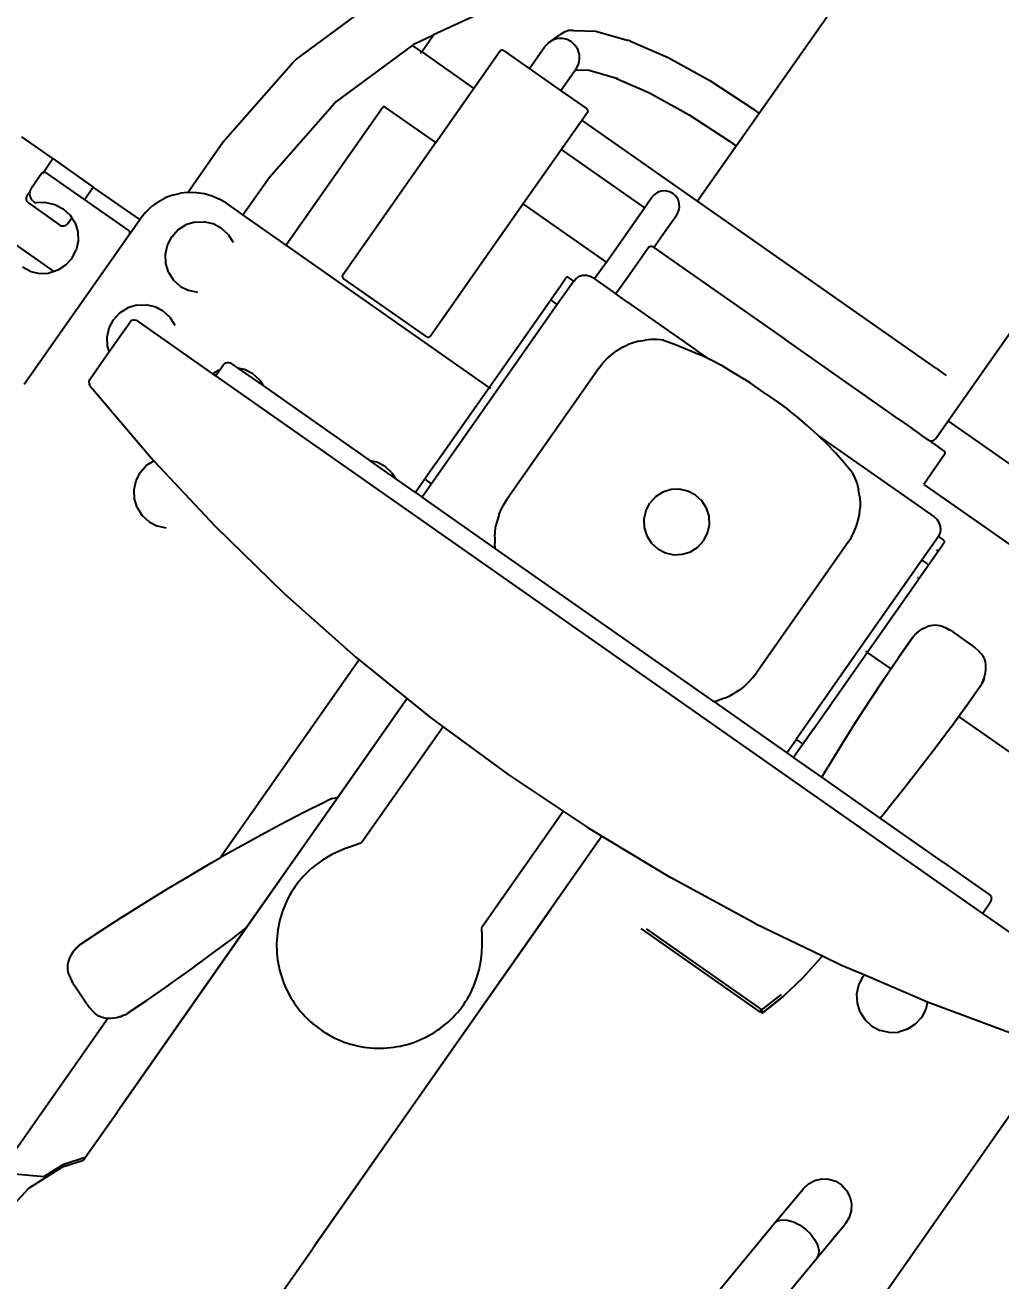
# Model space of a CAD drawing. Header units: metres. Extents: x 141303 to 146299, y 125960 to 127091.
# Drawn here: x 144904.31 to 144904.734, y 126079.368 to 126079.914 of the extents above; entities that cross this region are included whole.
import ezdxf

# ---------------------------------------------------------------- set-up
doc = ezdxf.new("R2010")
doc.units = ezdxf.units.M
doc.header["$MEASUREMENT"] = 0
for name, color, linetype in [('DIMENSION', 50, 'Continuous'), ('Edges', 7, 'Continuous'), ('FURNITURE', 6, 'Continuous')]:
    doc.layers.add(name, color=color, linetype=linetype)
doc.styles.get("Standard").update_dxf_attribs({"font": 'arial.ttf'})
doc.dimstyles.get("Standard").update_dxf_attribs({"dimtxt": 0.18, "dimasz": 0.18, "dimexe": 0.18, "dimexo": 0.0625, "dimgap": 0.09, "dimtad": 0, "dimtih": 1, "dimtoh": 1, "dimdec": 4, "dimzin": 0, "dimdsep": 46, "dimtxsty": 'Standard', "dimcen": 0.09, "dimadec": 0, "dimazin": 0, "dimtfac": 1, "dimtdec": 4, "dimtofl": 0, "dimtmove": 0, "dimatfit": 3, "dimfxl": 1, "dimtolj": 1, "dimtzin": 0, "dimarcsym": 0})

# ---------------------------------------------------------------- blocks, each defined once
blk = doc.blocks.new('Mobile C-Arm X-Ray Machine pl')
at = {"layer": 'Edges'}
for p, q in [((3.15961, 3.08685), (3.15961, 3.10072)), ((3.12612, 3.06284), (3.12612, 3.09016)), ((3.14131, 3.08537), (3.14125, 3.08485)), ((3.14125, 3.08485), (3.14125, 3.0708)), ((3.14151, 3.08585), (3.14131, 3.08537)), ((3.14183, 3.08627), (3.14151, 3.08585)), ((3.14225, 3.08659), (3.14183, 3.08627)), ((3.14273, 3.08679), (3.14225, 3.08659)), ((3.14325, 3.08685), (3.14273, 3.08679)), ((3.1428, 3.08405), (3.14276, 3.0835)), ((3.1428, 3.08405), (3.14291, 3.08459)), ((3.14291, 3.08459), (3.14312, 3.08511)), ((3.1434, 3.08559), (3.14312, 3.08511)), ((3.14325, 3.08685), (3.14508, 3.08685)), ((3.14376, 3.08601), (3.1434, 3.08559)), ((3.14417, 3.08638), (3.14376, 3.08601)), ((3.14464, 3.08667), (3.14417, 3.08638)), ((3.14464, 3.08667), (3.14508, 3.08685)), ((3.14508, 3.08685), (3.14516, 3.08689)), ((3.14569, 3.08702), (3.14516, 3.08689)), ((3.14516, 3.08689), (3.14572, 3.08685)), ((3.14569, 3.08702), (3.14625, 3.08706)), ((3.15299, 3.08706), (3.14625, 3.08706)), ((3.15299, 3.08706), (3.15325, 3.08703)), ((3.1532, 3.08685), (3.15359, 3.08685)), ((3.15325, 3.08703), (3.15349, 3.08693)), ((3.15349, 3.08693), (3.15359, 3.08685)), ((3.15359, 3.08685), (3.1537, 3.08677)), ((3.15359, 3.08685), (3.15961, 3.08685)), ((3.1537, 3.08677), (3.15386, 3.08656)), ((3.15386, 3.08656), (3.15396, 3.08632)), ((3.15396, 3.08632), (3.15399, 3.08606)), ((3.15399, 3.0688), (3.15399, 3.08606)), ((3.15961, 3.08685), (3.15978, 3.08685)), ((3.15961, 3.08685), (3.15961, 3.0688)), ((3.14276, 3.0835), (3.14282, 3.08294)), ((3.14282, 3.08294), (3.14297, 3.08241)), ((3.14503, 3.07972), (3.14297, 3.08241)), ((3.14503, 3.07972), (3.14633, 3.07658)), ((3.14633, 3.07658), (3.14677, 3.07322)), ((3.12122, 3.06985), (3.12077, 3.07322)), ((3.14125, 3.0708), (3.14131, 3.07028)), ((3.14131, 3.07028), (3.14151, 3.0698)), ((3.14677, 3.07322), (3.14633, 3.06985)), ((3.12122, 3.06985), (3.12252, 3.06672)), ((3.12252, 3.06672), (3.12458, 3.06402)), ((3.14151, 3.0698), (3.14183, 3.06939)), ((3.14183, 3.06939), (3.14225, 3.06907)), ((3.14225, 3.06907), (3.14273, 3.06887)), ((3.14273, 3.06887), (3.14325, 3.0688)), ((3.14503, 3.06672), (3.14297, 3.06402)), ((3.14325, 3.0688), (3.1459, 3.0688)), ((3.1459, 3.0688), (3.14503, 3.06672)), ((3.14633, 3.06985), (3.1459, 3.0688)), ((3.15399, 3.04906), (3.15399, 3.0688)), ((3.15399, 3.0688), (3.15961, 3.0688)), ((3.15961, 3.04806), (3.15961, 3.0688)), ((3.12612, 3.06284), (3.12458, 3.06402)), ((3.12612, 3.0628), (3.12612, 3.06284)), ((3.12727, 3.06196), (3.12612, 3.0628)), ((3.13041, 3.06066), (3.12727, 3.06196)), ((3.14027, 3.06196), (3.13714, 3.06066)), ((3.14297, 3.06402), (3.14027, 3.06196)), ((3.13377, 3.06022), (3.13041, 3.06066)), ((3.13377, 3.06022), (3.13714, 3.06066)), ((3.1145, 3.04806), (3.08599, 3.04806)), ((3.15299, 3.04806), (3.1145, 3.04806)), ((3.15299, 3.04806), (3.15325, 3.0481)), ((3.15325, 3.0481), (3.15349, 3.0482)), ((3.15325, 3.0481), (3.15961, 3.04806)), ((3.15349, 3.0482), (3.1537, 3.04835)), ((3.15386, 3.04856), (3.1537, 3.04835)), ((3.15396, 3.0488), (3.15386, 3.04856)), ((3.15399, 3.04906), (3.15396, 3.0488)), ((3.15961, 3.04806), (3.16015, 3.04806)), ((3.16308, 3.04787), (3.16015, 3.04806)), ((3.16308, 3.04787), (3.16596, 3.0473)), ((3.16875, 3.04635), (3.16596, 3.0473)), ((3.16875, 3.04635), (3.17138, 3.04505)), ((3.17383, 3.04342), (3.17138, 3.04505)), ((3.17383, 3.04342), (3.17604, 3.04148)), ((3.17781, 3.03945), (3.17604, 3.04148)), ((3.17781, 3.03945), (3.20015, 3.03945)), ((3.17797, 3.03927), (3.17781, 3.03945)), ((3.17797, 3.03927), (3.17961, 3.03683)), ((3.20015, 3.03945), (3.23887, 3.03521)), ((3.11765, 3.03317), (3.12079, 3.03447)), ((3.12079, 3.03447), (3.12415, 3.03491)), ((3.12415, 3.03491), (3.12752, 3.03447)), ((3.12752, 3.03447), (3.13065, 3.03317)), ((3.15465, 3.03317), (3.15779, 3.03447)), ((3.15779, 3.03447), (3.16115, 3.03491)), ((3.16115, 3.03491), (3.16452, 3.03447)), ((3.16452, 3.03447), (3.16765, 3.03317)), ((3.17961, 3.03683), (3.18091, 3.03419)), ((3.18091, 3.03419), (3.18185, 3.03141)), ((3.24044, 3.03485), (3.23887, 3.03521)), ((3.24044, 3.03485), (3.26891, 3.0253)), ((3.10019, 3.02898), (3.09977, 3.0286)), ((3.10019, 3.02898), (3.10068, 3.02928)), ((3.10068, 3.02928), (3.10121, 3.02947)), ((3.10121, 3.02947), (3.10175, 3.02953)), ((3.10175, 3.02953), (3.11376, 3.02953)), ((3.11376, 3.02953), (3.11496, 3.0311)), ((3.11376, 3.02953), (3.12675, 3.02953)), ((3.11496, 3.0311), (3.11765, 3.03317)), ((3.12727, 3.02947), (3.12675, 3.02953)), ((3.12775, 3.02927), (3.12727, 3.02947)), ((3.12816, 3.02895), (3.12775, 3.02927)), ((3.12848, 3.02853), (3.12816, 3.02895)), ((3.13335, 3.0311), (3.13065, 3.03317)), ((3.13335, 3.0311), (3.13541, 3.02841)), ((3.1499, 3.02841), (3.15196, 3.0311)), ((3.15196, 3.0311), (3.15465, 3.03317)), ((3.17035, 3.0311), (3.16765, 3.03317)), ((3.17035, 3.0311), (3.17241, 3.02841)), ((3.18185, 3.03141), (3.18242, 3.02853)), ((3.09925, 3.02761), (3.09093, 2.99554)), ((3.09926, 3.02765), (3.09925, 3.02761)), ((3.09926, 3.02765), (3.09945, 3.02814)), ((3.09945, 3.02814), (3.09977, 3.0286)), ((3.12868, 3.02805), (3.12848, 3.02853)), ((3.12875, 3.02753), (3.12868, 3.02805)), ((3.12875, 3.02753), (3.12875, 2.99396)), ((3.13671, 3.02527), (3.13541, 3.02841)), ((3.13715, 3.02191), (3.13671, 3.02527)), ((3.14815, 3.02191), (3.1486, 3.02527)), ((3.1499, 3.02841), (3.1486, 3.02527)), ((3.17371, 3.02527), (3.17241, 3.02841)), ((3.17415, 3.02191), (3.17371, 3.02527)), ((3.18262, 3.02559), (3.18242, 3.02853)), ((3.18262, 3.01822), (3.18262, 3.02559)), ((3.13671, 3.01854), (3.13715, 3.02191)), ((3.14815, 3.02191), (3.1486, 3.01854)), ((3.17371, 3.01854), (3.17415, 3.02191)), ((3.13671, 3.01854), (3.13541, 3.01541)), ((3.1499, 3.01541), (3.1486, 3.01854)), ((3.17371, 3.01854), (3.17241, 3.01541)), ((3.18251, 3.01822), (3.18262, 3.01822)), ((3.18262, 3.01822), (3.19948, 3.01822)), ((3.18262, 2.99896), (3.18262, 3.01822)), ((3.19948, 3.01822), (3.23545, 3.01427)), ((3.23545, 3.01427), (3.26891, 3.00306)), ((3.23545, 3.01427), (3.2362, 3.01419)), ((3.26891, 2.99896), (3.26891, 3.00306)), ((3.26891, 3.00306), (3.27006, 3.00267)), ((3.27006, 3.00267), (3.27645, 2.99896)), ((3.18251, 2.99904), (3.18262, 2.99896)), ((3.18262, 2.99896), (3.18251, 2.99896)), ((3.24391, 2.99896), (3.18262, 2.99896)), ((3.18262, 2.90838), (3.18262, 2.99896)), ((3.24417, 2.99893), (3.24391, 2.99896)), ((3.24439, 2.99884), (3.24417, 2.99893)), ((3.24456, 2.9987), (3.24439, 2.99884)), ((3.24467, 2.99851), (3.24456, 2.9987)), ((3.24472, 2.99829), (3.24467, 2.99851)), ((3.24472, 2.97569), (3.24472, 2.99829)), ((3.26824, 2.99896), (3.26874, 2.99896)), ((3.26891, 2.99896), (3.27645, 2.99896)), ((3.26891, 2.99896), (3.26891, 2.97569)), ((3.30352, 2.98324), (3.27645, 2.99896)), ((3.07496, 2.9911), (3.07765, 2.99317)), ((3.07765, 2.99317), (3.08079, 2.99447)), ((3.08079, 2.99447), (3.08415, 2.99491)), ((3.09044, 2.99325), (3.08368, 2.96117)), ((3.08415, 2.99491), (3.08752, 2.99447)), ((3.08752, 2.99447), (3.09044, 2.99325)), ((3.09093, 2.99554), (3.09044, 2.99325)), ((3.12875, 2.99396), (3.13065, 2.99317)), ((3.12875, 2.99253), (3.12875, 2.99396)), ((3.13148, 2.99253), (3.12875, 2.99253)), ((3.12875, 2.65041), (3.12875, 2.99253)), ((3.13148, 2.99253), (3.13065, 2.99317)), ((3.13375, 2.99253), (3.13148, 2.99253)), ((3.13375, 2.99253), (3.13427, 2.99247)), ((3.13427, 2.99247), (3.13475, 2.99227)), ((3.13475, 2.99227), (3.13516, 2.99195)), ((3.13516, 2.99195), (3.13548, 2.99153)), ((3.0729, 2.98841), (3.0716, 2.98527)), ((3.0729, 2.98841), (3.07496, 2.9911)), ((3.13548, 2.99153), (3.13568, 2.99105)), ((3.13568, 2.99105), (3.13575, 2.99053)), ((3.13575, 2.99053), (3.13575, 2.9876)), ((3.13671, 2.98527), (3.13575, 2.9876)), ((3.13575, 2.9876), (3.13575, 2.97622)), ((3.07115, 2.98191), (3.0716, 2.98527)), ((3.13715, 2.98191), (3.13671, 2.98527)), ((3.07115, 2.98191), (3.0716, 2.97854)), ((3.0729, 2.97541), (3.0716, 2.97854)), ((3.13671, 2.97854), (3.13575, 2.97622)), ((3.13671, 2.97854), (3.13715, 2.98191)), ((3.13575, 2.97622), (3.13575, 2.97003)), ((3.18464, 2.97494), (3.18461, 2.97469)), ((3.18461, 2.97469), (3.18461, 2.93769)), ((3.18474, 2.97517), (3.18464, 2.97494)), ((3.18489, 2.97537), (3.18474, 2.97517)), ((3.18508, 2.97552), (3.18489, 2.97537)), ((3.18512, 2.97555), (3.18508, 2.97552)), ((3.18512, 2.97555), (3.18536, 2.97565)), ((3.18536, 2.97565), (3.18561, 2.97569)), ((3.24472, 2.97569), (3.18561, 2.97569)), ((3.24472, 2.97569), (3.28554, 2.97569)), ((3.28554, 2.97569), (3.2858, 2.97565)), ((3.2858, 2.97565), (3.28603, 2.97555)), ((3.28603, 2.97555), (3.28607, 2.97552)), ((3.28607, 2.97552), (3.28627, 2.97537)), ((3.28627, 2.97537), (3.28642, 2.97517)), ((3.28642, 2.97517), (3.28651, 2.97494)), ((3.28651, 2.97494), (3.28654, 2.97469)), ((3.28652, 2.96319), (3.28654, 2.97469)), ((3.13575, 2.97003), (3.13575, 2.9286)), ((3.07803, 2.92651), (3.08368, 2.96117)), ((3.28652, 2.96319), (3.29633, 2.96319)), ((3.28652, 2.94919), (3.28652, 2.96319)), ((3.29815, 2.96295), (3.29633, 2.96319)), ((3.29815, 2.96295), (3.303, 2.96121)), ((3.29985, 2.96225), (3.29815, 2.96295)), ((3.3013, 2.96114), (3.29985, 2.96225)), ((3.3024, 2.95969), (3.3013, 2.96114)), ((3.30467, 2.96052), (3.303, 2.96121)), ((3.30607, 2.95943), (3.30467, 2.96052)), ((3.30309, 2.958), (3.3024, 2.95969)), ((3.30305, 2.95437), (3.30331, 2.95619)), ((3.30331, 2.95619), (3.30309, 2.958)), ((3.30711, 2.958), (3.30607, 2.95943)), ((3.30711, 2.958), (3.31161, 2.95125)), ((3.29971, 2.95012), (3.30119, 2.95124)), ((3.30119, 2.95124), (3.30233, 2.95269)), ((3.30233, 2.95269), (3.30305, 2.95437)), ((3.31161, 2.95125), (3.3155, 2.93995)), ((3.28654, 2.93769), (3.28652, 2.94919)), ((3.28652, 2.94919), (3.29501, 2.94919)), ((3.29501, 2.94919), (3.29617, 2.94919)), ((3.29501, 2.94919), (3.29601, 2.94883)), ((3.29601, 2.94883), (3.29854, 2.94503)), ((3.29617, 2.94919), (3.298, 2.94942)), ((3.298, 2.94942), (3.29971, 2.95012)), ((3.29854, 2.94503), (3.30165, 2.936)), ((3.18464, 2.93744), (3.18461, 2.93769)), ((3.18474, 2.9372), (3.18464, 2.93744)), ((3.18489, 2.937), (3.18474, 2.9372)), ((3.18508, 2.93685), (3.18489, 2.937)), ((3.18512, 2.93682), (3.18508, 2.93685)), ((3.28603, 2.93682), (3.28607, 2.93685)), ((3.28607, 2.93685), (3.28627, 2.937)), ((3.28627, 2.937), (3.28642, 2.9372)), ((3.28642, 2.9372), (3.28651, 2.93744)), ((3.28651, 2.93744), (3.28654, 2.93769)), ((3.31591, 2.93872), (3.3155, 2.93995)), ((3.31591, 2.93872), (3.31883, 2.92405)), ((3.18536, 2.93672), (3.18512, 2.93682)), ((3.18561, 2.93669), (3.18536, 2.93672)), ((3.24472, 2.93669), (3.18561, 2.93669)), ((3.24472, 2.89963), (3.24472, 2.93669)), ((3.28554, 2.93669), (3.24472, 2.93669)), ((3.26891, 2.93669), (3.26891, 2.89963)), ((3.28203, 2.77899), (3.28203, 2.93669)), ((3.2858, 2.93672), (3.28554, 2.93669)), ((3.28603, 2.93682), (3.2858, 2.93672)), ((3.30165, 2.936), (3.3044, 2.92217)), ((3.30165, 2.936), (3.30204, 2.93485)), ((3.13671, 2.92627), (3.13575, 2.9286)), ((3.13575, 2.91722), (3.13575, 2.9286)), ((3.07803, 2.92651), (3.07399, 2.89162)), ((3.13715, 2.92291), (3.13671, 2.92627)), ((3.31883, 2.92405), (3.32068, 2.90679)), ((3.13671, 2.91954), (3.13575, 2.91722)), ((3.13671, 2.91954), (3.13715, 2.92291)), ((3.3044, 2.92217), (3.30615, 2.90582)), ((2.92329, 2.91401), (2.92238, 2.91372)), ((2.92427, 2.91422), (2.92329, 2.91401)), ((2.92529, 2.91435), (2.92427, 2.91422)), ((2.92635, 2.91438), (2.92529, 2.91435)), ((2.92743, 2.91434), (2.92635, 2.91438)), ((2.92831, 2.91423), (2.92743, 2.91434)), ((2.92743, 2.91434), (2.92854, 2.9142)), ((2.92839, 2.91422), (2.92831, 2.91423)), ((2.92839, 2.91422), (2.92855, 2.9142)), ((2.92854, 2.9142), (2.92965, 2.91398)), ((2.92953, 2.91401), (2.92855, 2.9142)), ((2.92953, 2.91401), (2.92965, 2.91398)), ((2.93847, 2.91055), (2.92965, 2.91398)), ((3.13575, 2.90838), (3.13575, 2.91722)), ((2.91822, 2.90991), (2.9175, 2.90862)), ((2.91901, 2.91116), (2.91822, 2.90991)), ((2.9195, 2.9118), (2.91901, 2.91116)), ((2.92009, 2.91238), (2.9195, 2.9118)), ((2.92077, 2.9129), (2.92009, 2.91238)), ((2.92153, 2.91335), (2.92077, 2.9129)), ((2.92238, 2.91372), (2.92153, 2.91335)), ((2.9474, 2.90695), (2.93847, 2.91055)), ((2.9474, 2.90695), (2.93847, 2.91055)), ((2.91377, 2.89936), (2.91675, 2.90709)), ((2.91675, 2.90709), (2.91684, 2.90731)), ((2.91684, 2.90731), (2.91689, 2.90741)), ((2.91689, 2.90741), (2.91698, 2.90757)), ((2.91698, 2.90757), (2.91716, 2.90794)), ((2.91716, 2.90794), (2.91721, 2.90803)), ((2.91721, 2.90803), (2.9175, 2.90862)), ((2.9474, 2.90695), (2.95621, 2.90328)), ((3.14839, 2.90838), (3.13575, 2.90838)), ((3.13575, 2.90838), (3.13575, 2.90538)), ((3.14169, 2.90538), (3.13575, 2.90538)), ((3.13575, 2.87277), (3.13575, 2.90538)), ((3.14169, 2.90768), (3.14169, 2.90786)), ((3.14169, 2.90538), (3.14169, 2.90768)), ((3.18262, 2.90538), (3.14169, 2.90538)), ((3.14839, 2.90838), (3.18262, 2.90838)), ((3.18262, 2.90818), (3.18262, 2.90838)), ((3.18262, 2.90838), (3.21523, 2.90838)), ((3.18262, 2.90768), (3.18262, 2.90803)), ((3.18262, 2.90522), (3.18262, 2.90538)), ((3.2217, 2.90538), (3.18262, 2.90538)), ((3.21523, 2.90838), (3.22841, 2.90838)), ((3.2217, 2.90768), (3.2217, 2.90786)), ((3.2217, 2.90538), (3.2217, 2.90768)), ((3.23219, 2.90538), (3.2217, 2.90538)), ((3.22841, 2.90838), (3.23149, 2.90838)), ((3.23167, 2.90836), (3.23149, 2.90838)), ((3.23184, 2.90829), (3.23167, 2.90836)), ((3.23199, 2.90818), (3.23184, 2.90829)), ((3.2321, 2.90803), (3.23199, 2.90818)), ((3.23217, 2.90786), (3.2321, 2.90803)), ((3.23219, 2.90768), (3.23217, 2.90786)), ((3.23219, 2.90538), (3.23219, 2.90768)), ((3.23219, 2.90538), (3.23349, 2.9052)), ((3.23349, 2.9052), (3.23469, 2.90466)), ((3.30615, 2.90582), (3.30675, 2.88819)), ((3.32068, 2.90679), (3.32131, 2.88819)), ((2.95621, 2.90328), (2.96497, 2.8995)), ((3.23573, 2.90381), (3.23469, 2.90466)), ((3.23652, 2.90271), (3.23573, 2.90381)), ((3.23702, 2.90142), (3.23652, 2.90271)), ((3.23719, 2.90003), (3.23702, 2.90142)), ((2.91271, 2.89483), (2.91297, 2.89628)), ((2.91297, 2.89628), (2.9133, 2.89772)), ((2.91347, 2.89836), (2.9133, 2.89772)), ((2.9135, 2.89846), (2.91347, 2.89836)), ((2.91361, 2.89885), (2.9135, 2.89846)), ((2.91366, 2.89903), (2.91361, 2.89885)), ((2.91368, 2.89913), (2.91366, 2.89903)), ((2.91377, 2.89936), (2.91368, 2.89913)), ((2.96497, 2.8995), (2.97369, 2.89562)), ((2.97369, 2.89562), (2.98234, 2.89164)), ((3.23702, 2.89963), (3.23719, 2.89963)), ((3.23719, 2.90003), (3.23719, 2.89963)), ((3.23719, 2.89963), (3.23719, 2.89006)), ((3.24472, 2.89963), (3.23719, 2.89963)), ((3.24472, 2.89963), (3.26891, 2.89963)), ((3.26891, 2.89963), (3.27361, 2.89963)), ((3.27505, 2.89944), (3.27361, 2.89963)), ((3.27639, 2.89888), (3.27505, 2.89944)), ((3.27753, 2.898), (3.27639, 2.89888)), ((3.27842, 2.89684), (3.27753, 2.898)), ((3.27897, 2.8955), (3.27842, 2.89684)), ((2.91264, 2.89402), (2.91271, 2.89483)), ((2.91268, 2.8932), (2.91264, 2.89402)), ((2.91284, 2.89236), (2.91268, 2.8932)), ((2.91311, 2.89151), (2.91284, 2.89236)), ((2.91348, 2.89067), (2.91311, 2.89151)), ((2.98234, 2.89164), (2.98566, 2.89006)), ((3.07399, 2.89162), (3.07156, 2.85659)), ((3.27753, 2.89013), (3.27842, 2.89128)), ((3.27842, 2.89128), (3.27897, 2.89262)), ((3.27916, 2.89406), (3.27897, 2.8955)), ((3.27897, 2.89262), (3.27916, 2.89406)), ((2.8457, 2.88897), (2.85324, 2.87592)), ((2.91383, 2.89006), (2.84976, 2.89006)), ((2.91383, 2.89006), (2.91348, 2.89067)), ((2.91396, 2.88984), (2.91383, 2.89006)), ((2.91454, 2.88903), (2.91396, 2.88984)), ((2.91522, 2.88825), (2.91454, 2.88903)), ((2.91598, 2.88751), (2.91522, 2.88825)), ((2.91681, 2.88681), (2.91598, 2.88751)), ((2.91753, 2.8863), (2.91681, 2.88681)), ((2.91681, 2.88681), (2.91772, 2.88617)), ((3.07388, 2.89006), (2.98566, 2.89006)), ((2.99094, 2.88755), (2.98566, 2.89006)), ((2.99948, 2.88337), (2.99094, 2.88755)), ((3.24472, 2.89006), (3.23719, 2.89006)), ((3.23719, 2.88486), (3.23719, 2.89006)), ((3.25803, 2.89006), (3.24472, 2.89006)), ((3.25803, 2.89006), (3.25829, 2.89003)), ((3.25829, 2.89003), (3.25853, 2.88993)), ((3.25853, 2.88993), (3.25874, 2.88977)), ((3.25874, 2.88977), (3.2589, 2.88956)), ((3.2589, 2.88956), (3.259, 2.88932)), ((3.259, 2.88932), (3.25903, 2.88906)), ((3.25903, 2.88906), (3.259, 2.8885)), ((3.259, 2.8885), (3.25903, 2.88448)), ((3.259, 2.8885), (3.26378, 2.8885)), ((3.26378, 2.8885), (3.27361, 2.8885)), ((3.27361, 2.8885), (3.27501, 2.88869)), ((3.27501, 2.88869), (3.27505, 2.88869)), ((3.27505, 2.88869), (3.27639, 2.88924)), ((3.27639, 2.88924), (3.27753, 2.89013)), ((3.30675, 2.88819), (3.30664, 2.88506)), ((3.32131, 2.88819), (3.3212, 2.88506)), ((2.9176, 2.88626), (2.91753, 2.8863)), ((2.9176, 2.88626), (2.91773, 2.88616)), ((2.91858, 2.88565), (2.91773, 2.88616)), ((2.91858, 2.88565), (2.91869, 2.88559)), ((2.92753, 2.8822), (2.91869, 2.88559)), ((2.91955, 2.88526), (2.92761, 2.88217)), ((2.93657, 2.87887), (2.92753, 2.8822)), ((2.92809, 2.882), (2.92753, 2.8822)), ((3.00796, 2.87909), (2.99948, 2.88337)), ((3.23719, 2.88486), (3.23719, 2.86019)), ((3.25903, 2.88448), (3.25903, 2.83006)), ((3.4051, 2.88506), (3.28203, 2.88506)), ((2.83206, 2.88), (2.84653, 2.87809)), ((2.84653, 2.87809), (2.86002, 2.8725)), ((2.93657, 2.87887), (2.94556, 2.87567)), ((3.01636, 2.87471), (3.00796, 2.87909)), ((3.1408, 2.8764), (3.14275, 2.87736)), ((3.14476, 2.87815), (3.14275, 2.87736)), ((3.14684, 2.87878), (3.14476, 2.87815)), ((3.14684, 2.87878), (3.14896, 2.87923)), ((3.14896, 2.87923), (3.15111, 2.8795)), ((3.15111, 2.8795), (3.15328, 2.87959)), ((3.21157, 2.87959), (3.15328, 2.87959)), ((3.21157, 2.87959), (3.21381, 2.87948)), ((3.21381, 2.87948), (3.21603, 2.87918)), ((3.21603, 2.87918), (3.21821, 2.87866)), ((3.21821, 2.87866), (3.22033, 2.87796)), ((3.22033, 2.87796), (3.22238, 2.87705)), ((2.85324, 2.87592), (2.85321, 2.87594)), ((2.86065, 2.87285), (2.85324, 2.87592)), ((2.86748, 2.86762), (2.86065, 2.87285)), ((2.94556, 2.87567), (2.95459, 2.87259)), ((3.01639, 2.87462), (3.01635, 2.87466)), ((3.02463, 2.87025), (3.01636, 2.87471)), ((3.13575, 2.87277), (3.13719, 2.87401)), ((3.13575, 2.77535), (3.13575, 2.87277)), ((3.13895, 2.87528), (3.13719, 2.87401)), ((3.13895, 2.87528), (3.1408, 2.8764)), ((3.22238, 2.87705), (3.22434, 2.87597)), ((3.22619, 2.8747), (3.22434, 2.87597)), ((3.22791, 2.87328), (3.22619, 2.8747)), ((3.22791, 2.87328), (3.2295, 2.8717)), ((2.86002, 2.8725), (2.86639, 2.86762)), ((2.95459, 2.87259), (2.96365, 2.86961)), ((2.96365, 2.86961), (2.96998, 2.86762)), ((3.02472, 2.87023), (3.02463, 2.87025)), ((3.02469, 2.87017), (3.02472, 2.87023)), ((3.0267, 2.86915), (3.02472, 2.87023)), ((3.0267, 2.86915), (3.02833, 2.8676)), ((3.23094, 2.86998), (3.2295, 2.8717)), ((3.23221, 2.86813), (3.23094, 2.86998)), ((3.2333, 2.86618), (3.23221, 2.86813)), ((2.86748, 2.86762), (2.86639, 2.86762)), ((2.86748, 2.86762), (2.88799, 2.86762)), ((3.07232, 2.86762), (2.88799, 2.86762)), ((2.96998, 2.86762), (2.88921, 2.86762)), ((3.02833, 2.8676), (2.96998, 2.86762)), ((3.07233, 2.86766), (3.02833, 2.8676)), ((3.2333, 2.86618), (3.23455, 2.86161)), ((3.23455, 2.86161), (3.23564, 2.857)), ((3.23719, 2.86019), (3.23702, 2.86019)), ((3.23719, 2.86019), (3.23719, 2.85424)), ((3.07156, 2.85659), (3.07075, 2.82147)), ((3.23564, 2.857), (3.23656, 2.85235)), ((3.07143, 2.851), (3.01955, 2.851)), ((3.23719, 2.8485), (3.23656, 2.85235)), ((3.23719, 2.85424), (3.23702, 2.85424)), ((3.23719, 2.8485), (3.23719, 2.85424)), ((3.23733, 2.84768), (3.23719, 2.8485)), ((3.23793, 2.84298), (3.23733, 2.84768)), ((3.23793, 2.84298), (3.23837, 2.83826)), ((3.17859, 2.83565), (3.18169, 2.83606)), ((3.1848, 2.83565), (3.18169, 2.83606)), ((3.23837, 2.83826), (3.23864, 2.83353)), ((3.17321, 2.83255), (3.1713, 2.83006)), ((3.17569, 2.83445), (3.17321, 2.83255)), ((3.17859, 2.83565), (3.17569, 2.83445)), ((3.18769, 2.83445), (3.1848, 2.83565)), ((3.19018, 2.83255), (3.18769, 2.83445)), ((3.19209, 2.83006), (3.19018, 2.83255)), ((3.23869, 2.83126), (3.23864, 2.83353)), ((3.1701, 2.82717), (3.16969, 2.82406)), ((3.1713, 2.83006), (3.1701, 2.82717)), ((3.19329, 2.82717), (3.19209, 2.83006)), ((3.19369, 2.82406), (3.19329, 2.82717)), ((3.23869, 2.82406), (3.23869, 2.83126)), ((3.25903, 2.77899), (3.25903, 2.83006)), ((3.16969, 2.82406), (3.1701, 2.82096)), ((3.19369, 2.82406), (3.19329, 2.82096)), ((3.23869, 2.82406), (3.23869, 2.81686)), ((3.07075, 2.82147), (3.07156, 2.78636)), ((3.1701, 2.82096), (3.1713, 2.81806)), ((3.1713, 2.81806), (3.17321, 2.81558)), ((3.19018, 2.81558), (3.19209, 2.81806)), ((3.19209, 2.81806), (3.19329, 2.82096)), ((3.17321, 2.81558), (3.17569, 2.81367)), ((3.17569, 2.81367), (3.17859, 2.81247)), ((3.1848, 2.81247), (3.18769, 2.81367)), ((3.18769, 2.81367), (3.19018, 2.81558)), ((3.23837, 2.80986), (3.23864, 2.81459)), ((3.23869, 2.81686), (3.23864, 2.81459)), ((3.17859, 2.81247), (3.18169, 2.81206)), ((3.18169, 2.81206), (3.1848, 2.81247)), ((3.23793, 2.80514), (3.23837, 2.80986)), ((3.23793, 2.80514), (3.23733, 2.80044)), ((3.23719, 2.79962), (3.23656, 2.79577)), ((3.23733, 2.80044), (3.23719, 2.79962)), ((3.23719, 2.79962), (3.23719, 2.75806)), ((3.07131, 2.79726), (3.01955, 2.79726)), ((3.23564, 2.79112), (3.23656, 2.79577)), ((3.23455, 2.78651), (3.23564, 2.79112)), ((3.07156, 2.78636), (3.07399, 2.75133)), ((3.2333, 2.78194), (3.23455, 2.78651)), ((3.2333, 2.78194), (3.23221, 2.77999)), ((2.86656, 2.78051), (2.88799, 2.78051)), ((3.07196, 2.78051), (2.88799, 2.78051)), ((3.0396, 2.78051), (2.88921, 2.78051)), ((3.22791, 2.77485), (3.2295, 2.77643)), ((3.23094, 2.77815), (3.2295, 2.77643)), ((3.23221, 2.77999), (3.23094, 2.77815)), ((3.25903, 2.77899), (3.25903, 2.77329)), ((3.28203, 2.77899), (3.28203, 2.77427)), ((3.13575, 2.77535), (3.13719, 2.77411)), ((3.13575, 2.77535), (3.13575, 2.74274)), ((3.13895, 2.77284), (3.13719, 2.77411)), ((3.13895, 2.77284), (3.1408, 2.77172)), ((3.1408, 2.77172), (3.14275, 2.77076)), ((3.22238, 2.77107), (3.22434, 2.77216)), ((3.22619, 2.77342), (3.22434, 2.77216)), ((3.22791, 2.77485), (3.22619, 2.77342)), ((3.259, 2.77026), (3.25903, 2.77329)), ((3.14476, 2.76997), (3.14275, 2.77076)), ((3.14684, 2.76935), (3.14476, 2.76997)), ((3.14684, 2.76935), (3.14896, 2.7689)), ((3.14896, 2.7689), (3.15111, 2.76863)), ((3.15111, 2.76863), (3.15328, 2.76854)), ((3.21157, 2.76854), (3.15328, 2.76854)), ((3.21157, 2.76854), (3.21381, 2.76864)), ((3.21381, 2.76864), (3.21603, 2.76895)), ((3.21603, 2.76895), (3.21821, 2.76946)), ((3.21821, 2.76946), (3.22033, 2.77017)), ((3.22033, 2.77017), (3.22238, 2.77107)), ((3.25903, 2.76889), (3.259, 2.77026)), ((3.25903, 2.76606), (3.25903, 2.76889)), ((3.25903, 2.76606), (3.259, 2.76473)), ((3.259, 2.76473), (3.259, 2.7647)), ((3.259, 2.7647), (3.25903, 2.76364)), ((3.25903, 2.76606), (3.2591, 2.76554)), ((3.25903, 2.75906), (3.25903, 2.76364)), ((3.2591, 2.76554), (3.2593, 2.76506)), ((3.2593, 2.76506), (3.25962, 2.76465)), ((3.25962, 2.76465), (3.26003, 2.76433)), ((3.26003, 2.76433), (3.26052, 2.76413)), ((3.26052, 2.76413), (3.26103, 2.76406)), ((3.26103, 2.76406), (3.26891, 2.76406)), ((3.26891, 2.76406), (3.35688, 2.76406)), ((3.26891, 2.64916), (3.26891, 2.76406)), ((3.23719, 2.75806), (3.23719, 2.74809)), ((3.24472, 2.75806), (3.24472, 2.64984)), ((3.25803, 2.75806), (3.24472, 2.75806)), ((3.25803, 2.75806), (3.25829, 2.7581)), ((3.25829, 2.7581), (3.25853, 2.7582)), ((3.25853, 2.7582), (3.25874, 2.75835)), ((3.25874, 2.75835), (3.2589, 2.75856)), ((3.2589, 2.75856), (3.259, 2.7588)), ((3.259, 2.7588), (3.25903, 2.75906)), ((3.05254, 2.69663), (3.05254, 2.74942)), ((3.07803, 2.71644), (3.07399, 2.75133)), ((3.05354, 2.7479), (3.05354, 2.69628)), ((3.23469, 2.74346), (3.23573, 2.74431)), ((3.23573, 2.74431), (3.23652, 2.74542)), ((3.23652, 2.74542), (3.23702, 2.74671)), ((3.23702, 2.74671), (3.23719, 2.74809)), ((3.13575, 2.74274), (3.13575, 2.73974)), ((3.13575, 2.74274), (3.14169, 2.74274)), ((3.14839, 2.73974), (3.13575, 2.73974)), ((3.13575, 2.72711), (3.13575, 2.73974)), ((3.14169, 2.74274), (3.14169, 2.74044)), ((3.18262, 2.74274), (3.14169, 2.74274)), ((3.14169, 2.74044), (3.14169, 2.74026)), ((3.14839, 2.73974), (3.18262, 2.73974)), ((3.18262, 2.74291), (3.18262, 2.74274)), ((3.2217, 2.74274), (3.18262, 2.74274)), ((3.18262, 2.74044), (3.18262, 2.73995)), ((3.18262, 2.73984), (3.18262, 2.73974)), ((3.18262, 2.73974), (3.18262, 2.72921)), ((3.18262, 2.73974), (3.215, 2.73974)), ((3.21518, 2.73977), (3.215, 2.73974)), ((3.21523, 2.73974), (3.21518, 2.73977)), ((3.21535, 2.73984), (3.21523, 2.73974)), ((3.21523, 2.73974), (3.22818, 2.73974)), ((3.21561, 2.74009), (3.2155, 2.73995)), ((3.21568, 2.74026), (3.21561, 2.74009)), ((3.21568, 2.74026), (3.2157, 2.74044)), ((3.2217, 2.74274), (3.2217, 2.74044)), ((3.23219, 2.74274), (3.2217, 2.74274)), ((3.2217, 2.74044), (3.2217, 2.74026)), ((3.22773, 2.74026), (3.2277, 2.74044)), ((3.2278, 2.74009), (3.22773, 2.74026)), ((3.22791, 2.73995), (3.2278, 2.74009)), ((3.22818, 2.73974), (3.22806, 2.73984)), ((3.22823, 2.73977), (3.22818, 2.73974)), ((3.22841, 2.73974), (3.22823, 2.73977)), ((3.22841, 2.73974), (3.23149, 2.73974)), ((3.23167, 2.73977), (3.23149, 2.73974)), ((3.23184, 2.73984), (3.23167, 2.73977)), ((3.23199, 2.73995), (3.23184, 2.73984)), ((3.2321, 2.74009), (3.23199, 2.73995)), ((3.23217, 2.74026), (3.2321, 2.74009)), ((3.23219, 2.74044), (3.23217, 2.74026)), ((3.23219, 2.74274), (3.23349, 2.74292)), ((3.23219, 2.74274), (3.23219, 2.74044)), ((3.23349, 2.74292), (3.23469, 2.74346)), ((3.13575, 2.72711), (3.13548, 2.72709)), ((3.13575, 2.72711), (3.14, 2.72743)), ((3.13575, 2.70107), (3.13575, 2.72711)), ((3.14951, 2.72803), (3.14, 2.72743)), ((3.15903, 2.72852), (3.14951, 2.72803)), ((3.16857, 2.72889), (3.15903, 2.72852)), ((3.17811, 2.72915), (3.16857, 2.72889)), ((3.17811, 2.72915), (3.18774, 2.72929)), ((3.17811, 2.72915), (3.18262, 2.72921)), ((3.18262, 2.72921), (3.18774, 2.72929)), ((3.18262, 2.72921), (3.18262, 2.72914)), ((3.19629, 2.72931), (3.18766, 2.72929)), ((3.18774, 2.72929), (3.19721, 2.72931)), ((3.19733, 2.72929), (3.19721, 2.72931)), ((3.19733, 2.72929), (3.19831, 2.72912)), ((3.19846, 2.72908), (3.19831, 2.72912)), ((3.1994, 2.72884), (3.19832, 2.72912)), ((3.19846, 2.72908), (3.19854, 2.72906)), ((3.19854, 2.72906), (3.1994, 2.72884)), ((3.1994, 2.72884), (3.20043, 2.7285)), ((3.20043, 2.7285), (3.2014, 2.72808)), ((3.2014, 2.72808), (3.20231, 2.72759)), ((3.20231, 2.72759), (3.20314, 2.72705)), ((3.20314, 2.72705), (3.20389, 2.72645)), ((3.20389, 2.72645), (3.20455, 2.7258)), ((3.20455, 2.7258), (3.2051, 2.7251)), ((3.2051, 2.7251), (3.20555, 2.72438)), ((3.20555, 2.72438), (3.20589, 2.72362)), ((3.20589, 2.72362), (3.20612, 2.72284)), ((3.20612, 2.72284), (3.2064, 2.72139)), ((3.2064, 2.72139), (3.20661, 2.71994)), ((3.20667, 2.71928), (3.20661, 2.71994)), ((3.20668, 2.71917), (3.20667, 2.71928)), ((3.20672, 2.71877), (3.20668, 2.71917)), ((3.20674, 2.71858), (3.20672, 2.71877)), ((3.20675, 2.71848), (3.20674, 2.71858)), ((3.20676, 2.71823), (3.20675, 2.71848)), ((3.20676, 2.70995), (3.20676, 2.71823)), ((3.07803, 2.71644), (3.08243, 2.68944)), ((3.2064, 2.70679), (3.20661, 2.70825)), ((3.20667, 2.70891), (3.20661, 2.70825)), ((3.20668, 2.70901), (3.20667, 2.70891)), ((3.20672, 2.70942), (3.20668, 2.70901)), ((3.20674, 2.7096), (3.20672, 2.70942)), ((3.20675, 2.70971), (3.20674, 2.7096)), ((3.20676, 2.70995), (3.20675, 2.70971)), ((3.20455, 2.70239), (3.2051, 2.70308)), ((3.2051, 2.70308), (3.20555, 2.70381)), ((3.20555, 2.70381), (3.20589, 2.70457)), ((3.20589, 2.70457), (3.20612, 2.70534)), ((3.20612, 2.70534), (3.2064, 2.70679)), ((3.13575, 2.70107), (3.13548, 2.70109)), ((3.13575, 2.70107), (3.14, 2.70075)), ((3.13575, 2.67291), (3.13575, 2.70107)), ((3.14951, 2.70015), (3.14, 2.70075)), ((3.15903, 2.69967), (3.14951, 2.70015)), ((3.16857, 2.6993), (3.15903, 2.69967)), ((3.17811, 2.69904), (3.16857, 2.6993)), ((3.17811, 2.69904), (3.18262, 2.69897)), ((3.17811, 2.69904), (3.18774, 2.6989)), ((3.18262, 2.69897), (3.18262, 2.64916)), ((3.18262, 2.69897), (3.18774, 2.6989)), ((3.18774, 2.6989), (3.19721, 2.69887)), ((3.19832, 2.69907), (3.1972, 2.69887)), ((3.19733, 2.6989), (3.19721, 2.69887)), ((3.19733, 2.6989), (3.19831, 2.69907)), ((3.19846, 2.69911), (3.19831, 2.69907)), ((3.1994, 2.69934), (3.19832, 2.69907)), ((3.19846, 2.69911), (3.19854, 2.69913)), ((3.19854, 2.69913), (3.1994, 2.69934)), ((3.1994, 2.69934), (3.20043, 2.69969)), ((3.20043, 2.69969), (3.2014, 2.70011)), ((3.2014, 2.70011), (3.20231, 2.70059)), ((3.20231, 2.70059), (3.20314, 2.70114)), ((3.20314, 2.70114), (3.20389, 2.70174)), ((3.20389, 2.70174), (3.20455, 2.70239)), ((3.05254, 2.69663), (3.05258, 2.69634)), ((3.05254, 2.69663), (3.05301, 2.69644)), ((3.05268, 2.69564), (3.05254, 2.69555)), ((3.05269, 2.69549), (3.05254, 2.69555)), ((3.05268, 2.69604), (3.05258, 2.69634)), ((3.05285, 2.69597), (3.05268, 2.69604)), ((3.05268, 2.69604), (3.0528, 2.69582)), ((3.0528, 2.69582), (3.05268, 2.69604)), ((3.05268, 2.69564), (3.05276, 2.6957)), ((3.05268, 2.69564), (3.05276, 2.6957)), ((3.05273, 2.69562), (3.05268, 2.69564)), ((3.05328, 2.6953), (3.05269, 2.69549)), ((3.05354, 2.69516), (3.05269, 2.69549)), ((3.05354, 2.69516), (3.05269, 2.69549)), ((3.05269, 2.69549), (3.06205, 2.6927)), ((3.05273, 2.69562), (3.05276, 2.6957)), ((3.05303, 2.69552), (3.05273, 2.69562)), ((3.05276, 2.6957), (3.05278, 2.69577)), ((3.05276, 2.6957), (3.05278, 2.69577)), ((3.05276, 2.6957), (3.05283, 2.69575)), ((3.05276, 2.6957), (3.05283, 2.69575)), ((3.05278, 2.69577), (3.0528, 2.69582)), ((3.05283, 2.69575), (3.05278, 2.69577)), ((3.05283, 2.69575), (3.05278, 2.69577)), ((3.0528, 2.69582), (3.05285, 2.69597)), ((3.05283, 2.69593), (3.05285, 2.69597)), ((3.05283, 2.69575), (3.05303, 2.69552)), ((3.05304, 2.69589), (3.05285, 2.69597)), ((3.05354, 2.69623), (3.05301, 2.69644)), ((3.05301, 2.69644), (3.05354, 2.69628)), ((3.05301, 2.69644), (3.0623, 2.69367)), ((3.05303, 2.69552), (3.05304, 2.6955)), ((3.05328, 2.69606), (3.05304, 2.69589)), ((3.05328, 2.6953), (3.05304, 2.6955)), ((3.05332, 2.69608), (3.05328, 2.69606)), ((3.05354, 2.69516), (3.05328, 2.6953)), ((3.06205, 2.6927), (3.05328, 2.6953)), ((3.05354, 2.69623), (3.05332, 2.69608)), ((3.05354, 2.69628), (3.05354, 2.69623)), ((3.07174, 2.69069), (3.06205, 2.6927)), ((3.07174, 2.69069), (3.08164, 2.68947)), ((3.08243, 2.68944), (3.08164, 2.68947)), ((3.08243, 2.68944), (3.08368, 2.68178)), ((3.08368, 2.68178), (3.08557, 2.67281)), ((3.07559, 2.6691), (3.07829, 2.67117)), ((3.07829, 2.67117), (3.08142, 2.67247)), ((3.08142, 2.67247), (3.08479, 2.67291)), ((3.08479, 2.67291), (3.08557, 2.67281)), ((3.08557, 2.67281), (3.09071, 2.64841)), ((3.13575, 2.67291), (3.13575, 2.65241)), ((2.71723, 2.66981), (2.99239, 2.64767)), ((3.07353, 2.66641), (3.07223, 2.66327)), ((3.07353, 2.66641), (3.07559, 2.6691)), ((3.07179, 2.65991), (3.07223, 2.66327)), ((3.07179, 2.65991), (3.07223, 2.65654)), ((3.07353, 2.65341), (3.07223, 2.65654)), ((3.07353, 2.65341), (3.07559, 2.65072)), ((3.13575, 2.65241), (3.13568, 2.6519)), ((2.71593, 2.64985), (2.99079, 2.62774)), ((3.07829, 2.64865), (3.07559, 2.65072)), ((3.08142, 2.64735), (3.07829, 2.64865)), ((3.09071, 2.64841), (3.08815, 2.64735)), ((3.09071, 2.64841), (3.09093, 2.64741)), ((3.13375, 2.65041), (3.12875, 2.65041)), ((3.12875, 2.63822), (3.12875, 2.65041)), ((3.13375, 2.65041), (3.13427, 2.65048)), ((3.13427, 2.65048), (3.13475, 2.65068)), ((3.13475, 2.65068), (3.13516, 2.651)), ((3.13548, 2.65141), (3.13516, 2.651)), ((3.13568, 2.6519), (3.13548, 2.65141)), ((2.99239, 2.64767), (2.99379, 2.64722)), ((2.99239, 2.64767), (3.00824, 2.6464)), ((2.99379, 2.64722), (2.99504, 2.64612)), ((2.99504, 2.64612), (2.99605, 2.64444)), ((2.99605, 2.64444), (2.99676, 2.64231)), ((3.00772, 2.64631), (3.00816, 2.64633)), ((3.00847, 2.64635), (3.00824, 2.6464)), ((3.00847, 2.64635), (3.0086, 2.64637)), ((3.0086, 2.64637), (3.00866, 2.64636)), ((3.00872, 2.64636), (3.00866, 2.64636)), ((3.00872, 2.64636), (3.01127, 2.64581)), ((3.01127, 2.64581), (3.0136, 2.64462)), ((3.0136, 2.64462), (3.01554, 2.64287)), ((3.08479, 2.64691), (3.08142, 2.64735)), ((3.08815, 2.64735), (3.08479, 2.64691)), ((3.09093, 2.64741), (3.09926, 2.61529)), ((2.99676, 2.64231), (2.99711, 2.63986)), ((2.99711, 2.63986), (2.99709, 2.63726)), ((3.01554, 2.64287), (3.01695, 2.64068)), ((3.01695, 2.64068), (3.01776, 2.6382)), ((2.9967, 2.6347), (2.99596, 2.63234)), ((2.99709, 2.63726), (2.9967, 2.6347)), ((3.01789, 2.63559), (3.01734, 2.63304)), ((3.01776, 2.6382), (3.01789, 2.63559)), ((2.99492, 2.63035), (2.99365, 2.62885)), ((2.99596, 2.63234), (2.99492, 2.63035)), ((3.01615, 2.63071), (3.0144, 2.62878)), ((3.01734, 2.63304), (3.01615, 2.63071)), ((2.99224, 2.62796), (2.99079, 2.62774)), ((2.99079, 2.62774), (3.00663, 2.62646)), ((2.99365, 2.62885), (2.99224, 2.62796)), ((3.00688, 2.62648), (3.00663, 2.62646)), ((3.007, 2.62643), (3.00688, 2.62648)), ((3.00712, 2.62642), (3.007, 2.62643)), ((3.00973, 2.62656), (3.00712, 2.62642)), ((3.01221, 2.62736), (3.00973, 2.62656)), ((3.0144, 2.62878), (3.01221, 2.62736)), ((2.94843, 2.60006), (3.08573, 2.60003))]:
    blk.add_line(p, q, dxfattribs=at)
blk.add_lwpolyline([(3.01955, 2.851), (3.01675, 2.85308), (3.01423, 2.85481), (3.01195, 2.85623), (3.00988, 2.85738), (3.00801, 2.8583), (3.00628, 2.85904), (3.00468, 2.85962), (3.00317, 2.8601), (3.00173, 2.86051), (3.00033, 2.86084), (2.99899, 2.86112), (2.99768, 2.86134), (2.99641, 2.8615), (2.99515, 2.86161), (2.99391, 2.86168), (2.99268, 2.8617), (2.99145, 2.86168), (2.99023, 2.86162), (2.989, 2.86152), (2.98778, 2.86138), (2.98656, 2.8612), (2.98535, 2.86098), (2.98415, 2.86072), (2.98296, 2.86042), (2.98178, 2.86008), (2.98061, 2.85971), (2.97945, 2.85929), (2.97831, 2.85884), (2.97718, 2.85835), (2.97607, 2.85782), (2.97497, 2.85726), (2.9739, 2.85667), (2.97284, 2.85603), (2.97181, 2.85537), (2.9708, 2.85467), (2.96981, 2.85394), (2.96885, 2.85317), (2.96791, 2.85238), (2.967, 2.85155), (2.96612, 2.8507), (2.96526, 2.84981), (2.96444, 2.8489), (2.96364, 2.84796), (2.96288, 2.847), (2.96215, 2.84601), (2.96145, 2.845), (2.96078, 2.84397), (2.96015, 2.84291), (2.95955, 2.84184), (2.95899, 2.84075), (2.95846, 2.83964), (2.95797, 2.83851), (2.95752, 2.83736), (2.95711, 2.83621), (2.95673, 2.83504), (2.95639, 2.83385), (2.9561, 2.83266), (2.95584, 2.83146), (2.95562, 2.83025), (2.95544, 2.82903), (2.9553, 2.82781), (2.9552, 2.82659), (2.95514, 2.82536), (2.95511, 2.82413), (2.95514, 2.8229), (2.9552, 2.82167), (2.9553, 2.82045), (2.95544, 2.81923), (2.95562, 2.81801), (2.95584, 2.8168), (2.9561, 2.8156), (2.95639, 2.81441), (2.95673, 2.81323), (2.95711, 2.81205), (2.95752, 2.8109), (2.95797, 2.80975), (2.95846, 2.80863), (2.95899, 2.80751), (2.95955, 2.80642), (2.96015, 2.80535), (2.96078, 2.80429), (2.96145, 2.80326), (2.96215, 2.80225), (2.96288, 2.80126), (2.96364, 2.8003), (2.96444, 2.79936), (2.96526, 2.79845), (2.96612, 2.79757), (2.967, 2.79671), (2.96791, 2.79589), (2.96885, 2.79509), (2.96981, 2.79433), (2.9708, 2.79359), (2.97181, 2.79289), (2.97284, 2.79223), (2.9739, 2.7916), (2.97497, 2.791), (2.97607, 2.79044), (2.97718, 2.78991), (2.97831, 2.78942), (2.97945, 2.78897), (2.98061, 2.78856), (2.98178, 2.78818), (2.98296, 2.78784), (2.98415, 2.78754), (2.98535, 2.78728), (2.98656, 2.78706), (2.98778, 2.78688), (2.989, 2.78674), (2.99023, 2.78664), (2.99145, 2.78658), (2.99268, 2.78656), (2.99391, 2.78658), (2.99515, 2.78665), (2.99641, 2.78676), (2.99768, 2.78692), (2.99899, 2.78714), (3.00033, 2.78742), (3.00173, 2.78776), (3.00317, 2.78816), (3.00468, 2.78864), (3.00628, 2.78922), (3.00801, 2.78996), (3.00988, 2.79088), (3.01195, 2.79203), (3.01423, 2.79345), (3.01675, 2.79518), (3.01955, 2.79726)], dxfattribs=at)
blk = doc.blocks.new('*D95')
at = {"layer": 'Defpoints', "color": 0, "transparency": 16777216}
for p in [(144918.8479, 126093.72431), (144920.81616, 126092.30564), (144901.88941, 126070.19623)]:
    blk.add_point(p, dxfattribs=at)
at = {"layer": 'DIMENSION', "color": 0, "lineweight": -2, "transparency": 16777216}
for p, q in [((144918.8986, 126093.68777), (144920.96218, 126092.20039)), ((144920.71091, 126092.15962), (144912.46803, 126080.7235)), ((144903.96292, 126068.92358), (144912.2058, 126080.35969)), ((144901.94012, 126070.15968), (144904.0037, 126068.6723))]:
    blk.add_line(p, q, dxfattribs=at)
at = {"layer": 'DIMENSION', "color": 0, "transparency": 16777216}
for points in [[(144920.68657, 126092.17716), (144920.73524, 126092.14208), (144920.81616, 126092.30564)], [(144903.93859, 126068.94112), (144903.98726, 126068.90603), (144903.85767, 126068.77755)]]:
    blk.add_solid(points, dxfattribs=at)
at = {"layer": 'DIMENSION', "color": 0, "transparency": 16777216, "insert": (144912.33692, 126080.5416), "char_height": 0.18, "attachment_point": 5}
blk.add_mtext('\\A1;29.0028', dxfattribs=at)

msp = doc.modelspace()

# ---------------------------------------------------------------- block references
at = {"layer": 'FURNITURE', "xscale": 1.190213132251739, "yscale": 1.190213132251739, "zscale": 1.190213132251739, "rotation": 54.9676855275574}
msp.add_blockref('Mobile C-Arm X-Ray Machine pl', (144905.17183, 126074.66809), dxfattribs=at)

# ---------------------------------------------------------------- dimensions: what is measured, and where the dimension line sits
at = {"layer": 'DIMENSION'}
dim = msp.add_aligned_dim(p1=(144901.88941, 126070.19623), p2=(144918.8479, 126093.72431), distance=-2.42625, dimstyle='Standard', dxfattribs=at)
dim.commit()
dim.dimension.update_dxf_attribs({"geometry": '*D95', "text_midpoint": (144912.33692, 126080.5416)})

doc.saveas('drawing.dxf')
